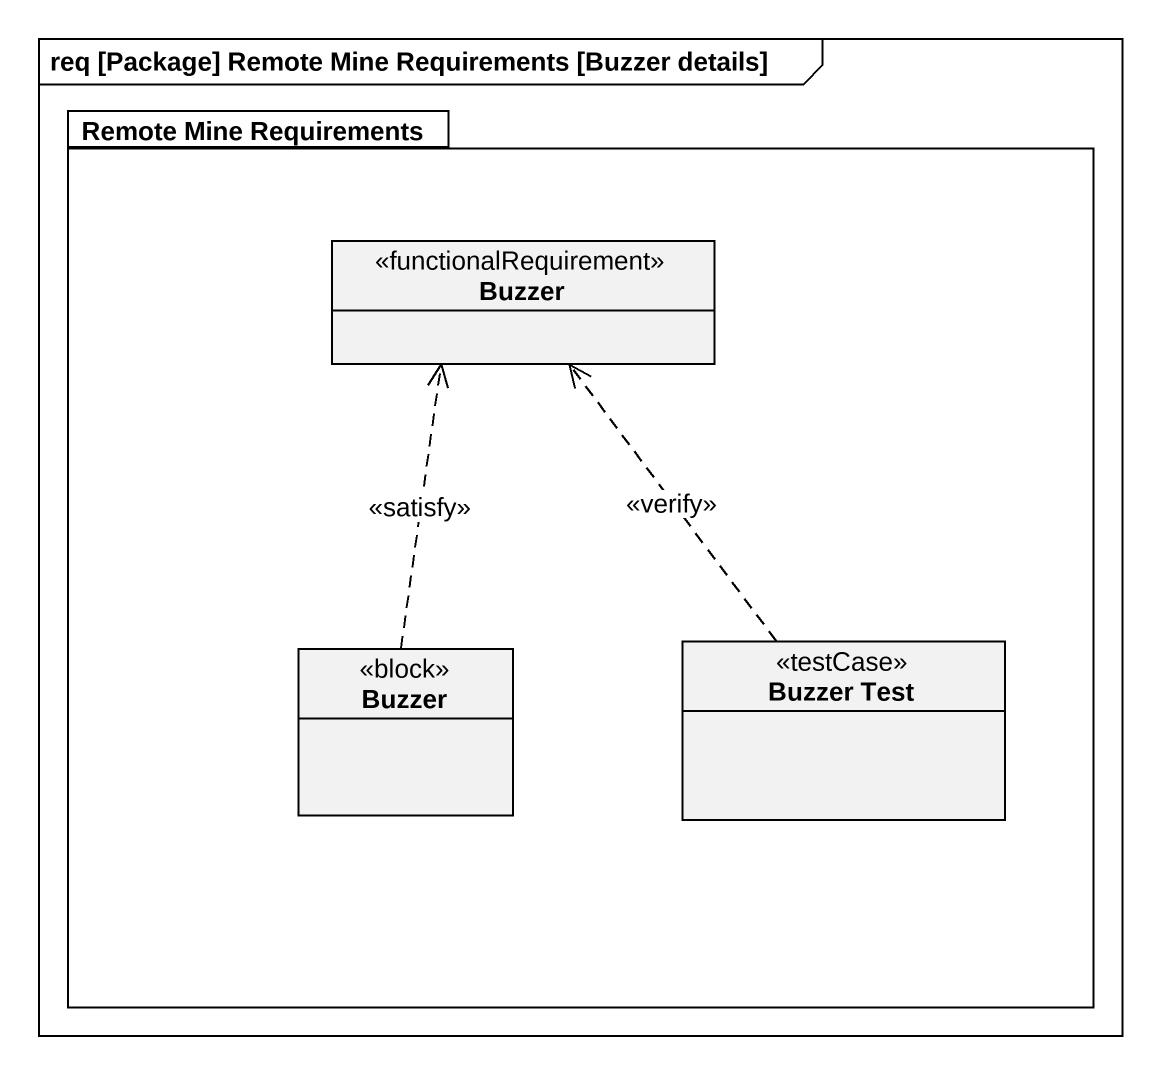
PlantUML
@startuml
mainframe req [Package] Remote Mine Requirements [Buzzer details]
hide circle
hide empty members
package "Remote Mine Requirements" as Remote_Mine_Requirements {
  class Buzzer <<functionalRequirement>>
  class "Buzzer" as Buzzer_2 <<block>>
  class "Buzzer Test" as Buzzer_Test <<testCase>>
}
Buzzer_2 .up.> Buzzer : <<satisfy>>
Buzzer_Test .up.> Buzzer : <<verify>>
@enduml
